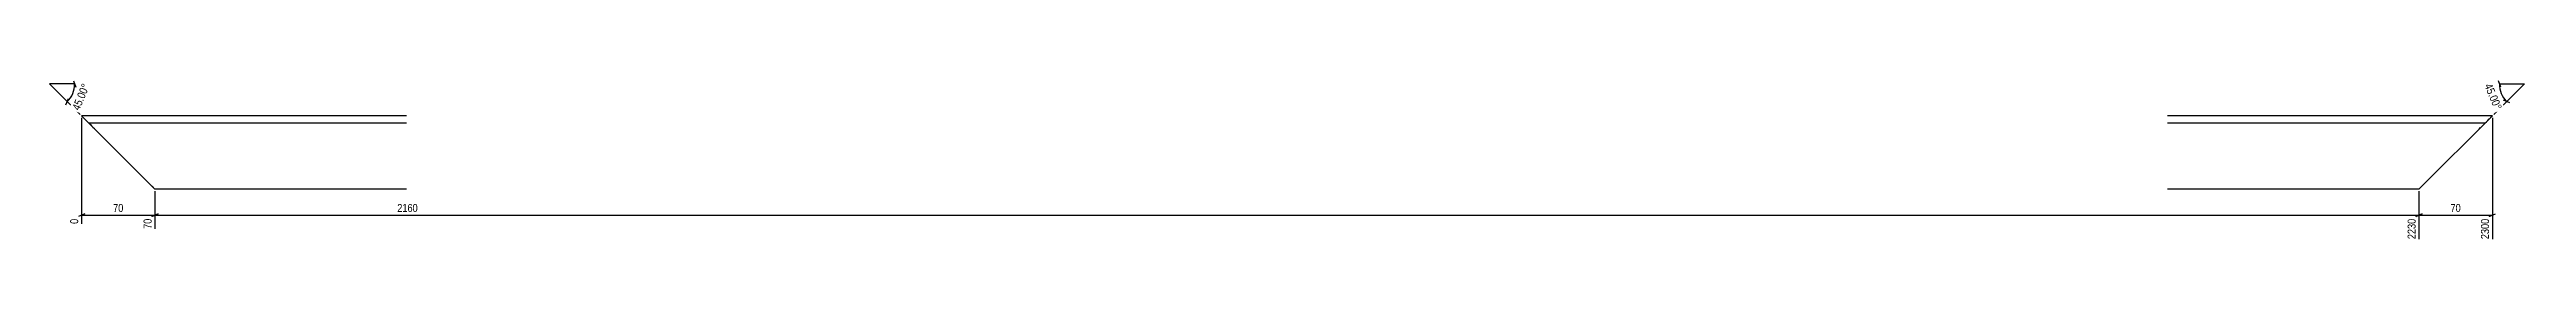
# Model space of a CAD drawing. Header units: millimetres. Extents: x 10 to 16158, y 4 to 182.
# Drawn here: x 5792 to 8154, y 4 to 158 of the extents above; entities that cross this region are included whole.
import ezdxf

# ---------------------------------------------------------------- set-up
doc = ezdxf.new("R2010")
doc.units = ezdxf.units.MM
doc.linetypes.add('DXK_LINE_DOT2', pattern=[3.9198, 1.9599, -1.9599])
doc.layers.add('MÅLSÆTNING', color=7, linetype='Continuous')
doc.layers.add('STÅL', color=7, linetype='Continuous')
doc.styles.add('Arial Narrow', font='ARIALN.TTF', dxfattribs={"height": 0.2})

msp = doc.modelspace()

# ---------------------------------------------------------------- linework, layer by layer
at = {"layer": 'MÅLSÆTNING', "color": 7, "linetype": 'Continuous'}
for p, q in [((5816.3, 154.5), (5792.3, 154.5)), ((5809.3, 137.5), (5792.3, 154.5)), ((5815.1, 157.5), (5817.5, 151.5)), ((8128.4, 157.6), (8130.8, 151.6)), ((8129.6, 154.6), (8153.6, 154.6)), ((8136.6, 137.6), (8153.6, 154.6)), ((5808, 134.5), (5810.5, 140.5)), ((5821.5, 125.3), (5809.3, 137.5)), ((8124.3, 125.3), (8136.6, 137.6)), ((8139.6, 136.4), (8133.6, 138.9)), ((5892.9, 51.9), (5892.9, 15.8)), ((5892.9, 51.9), (5892.9, 15.8)), ((8052.9, 51.9), (8052.9, 6)), ((5825.9, 30.1), (5819.9, 27.7)), ((5822.9, 28.9), (5892.9, 28.9)), ((5895.9, 30.1), (5889.9, 27.7)), ((5889.9, 27.7), (5895.9, 30.1)), ((5892.9, 28.9), (8052.9, 28.9)), ((8049.9, 27.7), (8055.9, 30.1)), ((8119.9, 27.7), (8125.9, 30.1))]:
    msp.add_line(p, q, dxfattribs=at)
for centre, start, end in [((5792.3, 154.5), 315, 0), ((8153.6, 154.6), 180, 225)]:
    msp.add_arc(centre, 24, start, end, dxfattribs=at)
at = {"layer": 'STÅL', "color": 2, "linetype": 'Continuous'}
for p, q in [((5892.9, 53.9), (5822.9, 123.9)), ((6132.9, 123.9), (5822.9, 123.9)), ((8122.9, 123.9), (7812.9, 123.9)), ((8122.9, 123.9), (8052.9, 53.9)), ((6132.9, 116.9), (5829.9, 116.9)), ((8115.9, 116.9), (7812.9, 116.9)), ((6132.9, 53.9), (5892.9, 53.9)), ((8052.9, 53.9), (7812.9, 53.9))]:
    msp.add_line(p, q, dxfattribs=at)
at = {"layer": 'STÅL', "color": 7, "linetype": 'DXK_LINE_DOT2'}
for p, q in [((5825.4, 121.4), (5838.9, 107.9)), ((8110.3, 111.3), (8122.9, 123.9)), ((5890.1, 56.7), (5892.9, 53.9))]:
    msp.add_line(p, q, dxfattribs=at)

# ---------------------------------------------------------------- next in the draw order: wipeouts: each hides what was drawn before it
at = {"color": 0}
for points in [[(5832.8, 153.6), (5822.5, 157.9), (5811.2, 130.7), (5821.5, 126.5)], [(8124.3, 126.6), (8134.7, 130.9), (8123.4, 158), (8113.1, 153.7)], [(5864.4, 30.4), (5864.4, 41.6), (5851.4, 41.6), (5851.4, 30.4)], [(7823.2, 30.4), (7823.2, 41.6), (6122.5, 41.6), (6122.5, 30.4)]]:
    msp.add_wipeout(points, dxfattribs=at).dxf.layer = 'MÅLSÆTNING'
at = {"color": 0, "linetype": 'Continuous'}
for points in [[(5891.3, 27.1), (5880.1, 27.1), (5880.1, 14.1), (5891.3, 14.1)], [(8051.3, 27.1), (8040.1, 27.1), (8040.1, 4.4), (8051.3, 4.4)]]:
    msp.add_wipeout(points, dxfattribs=at).dxf.layer = 'MÅLSÆTNING'

# ---------------------------------------------------------------- next in the draw order: linework, layer by layer
at = {"layer": 'MÅLSÆTNING', "color": 7, "linetype": 'Continuous'}
for p, q in [((5822.9, 121.9), (5822.9, 20.6)), ((8122.9, 121.9), (8122.9, 6)), ((8052.9, 51.9), (8052.9, 6)), ((8055.9, 30.1), (8049.9, 27.7)), ((8052.9, 28.9), (8122.9, 28.9))]:
    msp.add_line(p, q, dxfattribs=at)

# ---------------------------------------------------------------- next in the draw order: texts
at = {"layer": 'MÅLSÆTNING', "color": 3, "style": 'Arial Narrow'}
for rotation, p in [(67.5002, (5820.7, 128.5)), (-67.5002, (8115.2, 152.9))]:
    msp.add_text('45.00°', height=7.64, rotation=rotation, dxfattribs=at).set_placement(p)
for s, p in [('70', (5853, 32)), ('2160', (6124.1, 32))]:
    msp.add_text(s, height=7.64, dxfattribs=at).set_placement(p)
at = {"layer": 'MÅLSÆTNING', "color": 3, "linetype": 'Continuous', "style": 'Arial Narrow'}
for s, p in [('70', (5889.7, 15.8)), ('2230', (8049.7, 6))]:
    msp.add_text(s, height=7.64, rotation=90.0002, dxfattribs=at).set_placement(p)

# ---------------------------------------------------------------- next in the draw order: wipeouts: each hides what was drawn before it
at = {"color": 0, "linetype": 'Continuous'}
for points in [[(5821.3, 27.1), (5810.1, 27.1), (5810.1, 19), (5821.3, 19)], [(8121.3, 27.1), (8110.1, 27.1), (8110.1, 4.4), (8121.3, 4.4)]]:
    msp.add_wipeout(points, dxfattribs=at).dxf.layer = 'MÅLSÆTNING'
at = {"color": 0}
msp.add_wipeout([(8094.4, 30.4), (8094.4, 41.6), (8081.4, 41.6), (8081.4, 30.4)], dxfattribs=at).dxf.layer = 'MÅLSÆTNING'

# ---------------------------------------------------------------- next in the draw order: texts
at = {"layer": 'MÅLSÆTNING', "color": 3, "linetype": 'Continuous', "style": 'Arial Narrow'}
for s, p in [('0', (5819.7, 20.6)), ('2300', (8119.7, 6))]:
    msp.add_text(s, height=7.64, rotation=90.0002, dxfattribs=at).set_placement(p)
at = {"layer": 'MÅLSÆTNING', "color": 3, "style": 'Arial Narrow'}
msp.add_text('70', height=7.64, dxfattribs=at).set_placement((8083, 32))

doc.saveas('drawing.dxf')
